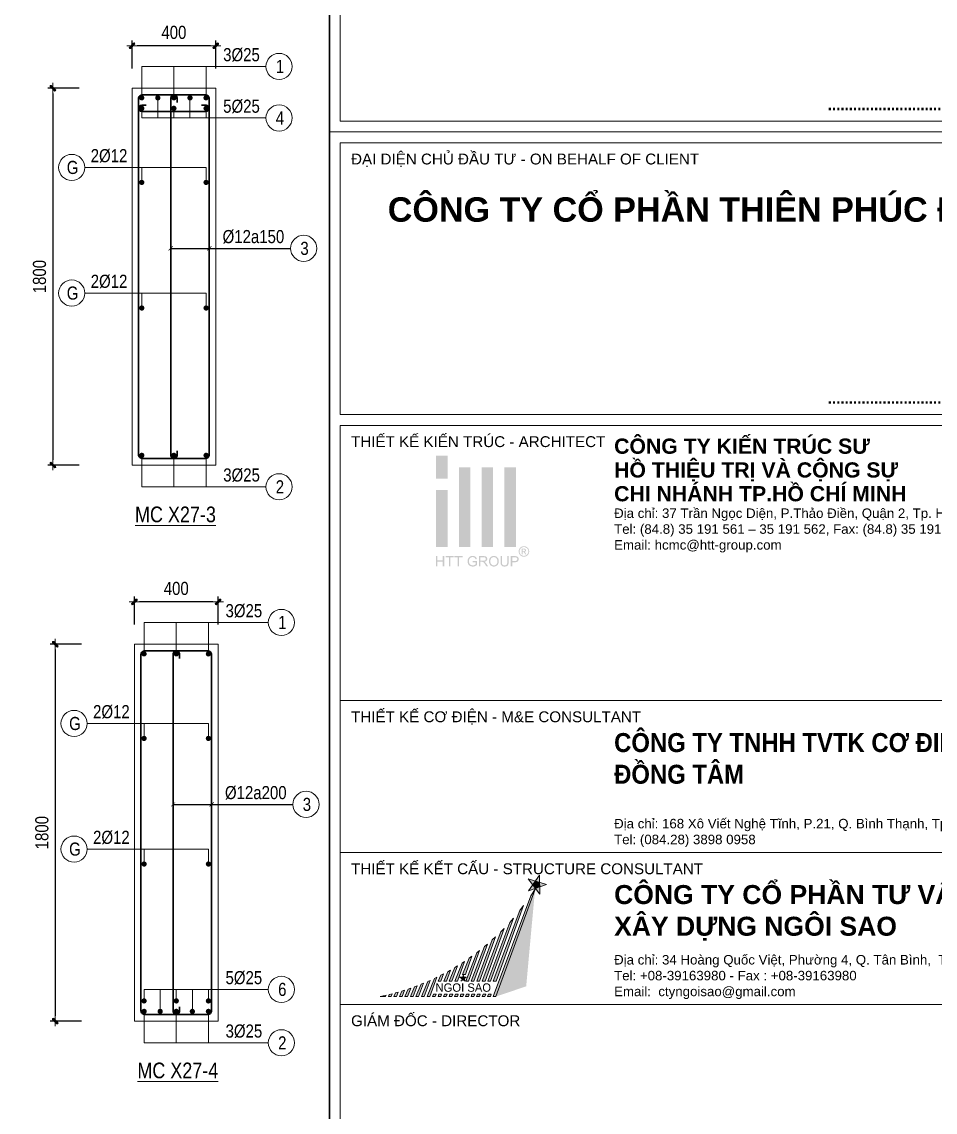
# Model space of a CAD drawing. Header units: millimetres. Extents: x 397144 to 8960116, y 345581 to 674207.
# Drawn here: x 5013599 to 5017964, y 654778 to 659986 of the extents above; entities that cross this region are included whole.
import ezdxf
from ezdxf.enums import TextEntityAlignment as Align

# ---------------------------------------------------------------- set-up
doc = ezdxf.new("R2010")
doc.units = ezdxf.units.MM
doc.header["$PDSIZE"] = -10
doc.layers.get('0').update_dxf_attribs({"linetype": 'CONTINUOUS'})
doc.layers.get('Defpoints').update_dxf_attribs({"color": 12, "linetype": 'CONTINUOUS'})
for name, color, linetype, lineweight in [('CDAI', 8, 'CONTINUOUS', 30), ('CHG_XX_Khung ten$0$A1 BORDER$0$DGIONG', 4, 'CONTINUOUS', 13), ('CHG_XX_Khung ten$0$A1 BORDER$0$STICK', 1, 'CONTINUOUS', 9), ('CTHEP', 2, 'CONTINUOUS', 50), ('DBAO', 3, 'CONTINUOUS', 20), ('DGIONG', 4, 'CONTINUOUS', 13), ('KTH', 150, 'CONTINUOUS', 5), ('STICK', 1, 'CONTINUOUS', 9), ('TEXT', 7, 'CONTINUOUS', 15)]:
    doc.layers.add(name, color=color, linetype=linetype, lineweight=lineweight)
doc.styles.add('CHG_XX_Khung ten$0$A1 BORDER$0$ARIAL', font='arial.ttf')
doc.styles.add('CHG_XX_Khung ten$0$A1 BORDER$0$Arial - Bold', font='arialbd.ttf', dxfattribs={"height": 2.5})
doc.styles.add('CHG_XX_Khung ten$0$A1 BORDER$0$Star-AvoBold', font='VAVOB_0.TTF')
doc.styles.add('CHG_XX_Khung ten$0$A1 BORDER$0$Title Block DD$0$ARIAL', font='arial.ttf')
doc.styles.add('CHG_XX_Khung ten$0$A1 BORDER$0$Title Block DD$0$Arial - Bold', font='arialbd.ttf', dxfattribs={"height": 2.5})
doc.styles.add('CHG_XX_Khung ten$0$title block pccc$0$ARIAL', font='arial.ttf')
doc.styles.add('Star-HelCon', font='VHELVCN_0.TTF')
doc.styles.add('TTP-HelCon', font='VHELVCN_0.TTF')
doc.styles.add('VNI-HELVE-CONDENSE', font='VHELVCN_0.TTF')
doc.dimstyles.new('kc-25', dxfattribs={"dimtxt": 62.5, "dimasz": 20, "dimexe": 20, "dimexo": 50, "dimgap": 25, "dimtad": 3, "dimdec": 0, "dimzin": 0, "dimdsep": 46, "dimtxsty": 'VNI-HELVE-CONDENSE', "dimblk": 'DIM', "dimcen": 2.5, "dimclrd": 256, "dimclre": 154, "dimclrt": 7, "dimaunit": 1, "dimadec": 0, "dimazin": 0, "dimtfac": 1, "dimtdec": 0, "dimtix": 1, "dimtmove": 0, "dimatfit": 3, "dimldrblk": 'DOT', "dimfxl": 1, "dimtolj": 1, "dimtzin": 0, "dimarcsym": 0})
doc.dimstyles.new('TTP-25', dxfattribs={"dimscale": 25, "dimtxt": 2.5, "dimasz": 1, "dimexe": 1, "dimexo": 1, "dimgap": 0.09, "dimtad": 0, "dimdec": 4, "dimrnd": 5, "dimzin": 9, "dimdsep": 46, "dimtxsty": 'TTP-HelCon', "dimblk": 'Stick1', "dimcen": 0.09, "dimdle": 1.5, "dimclrd": 256, "dimclre": 256, "dimclrt": 7, "dimadec": 0, "dimazin": 0, "dimtfac": 1, "dimtdec": 4, "dimtmove": 0, "dimatfit": 3, "dimldrblk": '_ArchTick1', "dimfxl": 1, "dimtvp": 1, "dimtolj": 1, "dimtzin": 0, "dimarcsym": 0})

# ---------------------------------------------------------------- blocks, each defined once
blk = doc.blocks.new('CHG_XX_Khung ten$0$A1 BORDER$0$HTT-Logo')
at = {"true_color": 0x134fb3}
h = blk.add_hatch(color=154, dxfattribs=at)
h.paths.add_polyline_path([(3, 29.1), (0, 29.1), (0, 23.1), (3, 23.1)])
h.paths.add_polyline_path([(3, 20.1), (0, 20.1), (0, 5.1), (3, 5.1)])
h.paths.add_polyline_path([(9, 26.1), (6, 26.1), (6, 5.1), (9, 5.1)])
h.paths.add_polyline_path([(15, 26.1), (12, 26.1), (12, 5.1), (15, 5.1)])
h.paths.add_polyline_path([(21, 26.1), (18, 26.1), (18, 5.1), (21, 5.1)])
h.paths.add_polyline_path([(2.12, 2.7), (1.76, 2.7), (1.76, 1.59), (0.36, 1.59), (0.36, 2.7), (0, 2.7), (0, 0), (0.36, 0), (0.36, 1.27), (1.76, 1.27), (1.76, 0), (2.12, 0)])
h.paths.add_polyline_path([(4.65, 2.7), (2.51, 2.7), (2.51, 2.38), (3.4, 2.38), (3.4, 0), (3.76, 0), (3.76, 2.38), (4.65, 2.38)])
h.paths.add_polyline_path([(6.95, 2.7), (4.81, 2.7), (4.81, 2.38), (5.7, 2.38), (5.7, 0), (6.06, 0), (6.06, 2.38), (6.95, 2.38)])
h.paths.add_polyline_path([(8.64, 1.36), (8.64, 1.41), (8.66, 1.58), (8.69, 1.75), (8.75, 1.9), (8.81, 2.03), (8.92, 2.17), (9.05, 2.28), (9.2, 2.37), (9.29, 2.39), (9.45, 2.43), (9.65, 2.44), (9.84, 2.42), (10, 2.37), (10.14, 2.29), (10.26, 2.18), (10.34, 2.03), (10.41, 1.86), (10.73, 1.95), (10.68, 2.11), (10.61, 2.26), (10.53, 2.39), (10.45, 2.47), (10.31, 2.57), (10.16, 2.65), (10.13, 2.66), (9.97, 2.71), (9.8, 2.74), (9.63, 2.75), (9.55, 2.74), (9.38, 2.73), (9.21, 2.7), (9.06, 2.65), (8.91, 2.58), (8.88, 2.56), (8.75, 2.47), (8.63, 2.36), (8.53, 2.23), (8.44, 2.07), (8.41, 1.99), (8.35, 1.84), (8.31, 1.68), (8.28, 1.51), (8.27, 1.34), (8.28, 1.26), (8.29, 1.09), (8.32, 0.92), (8.38, 0.77), (8.44, 0.62), (8.46, 0.58), (8.55, 0.44), (8.66, 0.32), (8.79, 0.21), (8.93, 0.12), (9, 0.09), (9.15, 0.03), (9.31, -0.01), (9.48, -0.04), (9.65, -0.05), (9.73, -0.04), (9.9, -0.03), (10.07, 0.01), (10.23, 0.06), (10.34, 0.11), (10.48, 0.18), (10.63, 0.27), (10.77, 0.38), (10.77, 1.38), (9.63, 1.38), (9.63, 1.06), (10.42, 1.06), (10.42, 0.56), (10.39, 0.53), (10.26, 0.45), (10.09, 0.37), (9.96, 0.32), (9.8, 0.29), (9.63, 0.28), (9.62, 0.28), (9.45, 0.29), (9.28, 0.33), (9.12, 0.4), (8.97, 0.49), (8.86, 0.61), (8.77, 0.75), (8.73, 0.85), (8.68, 1), (8.65, 1.17)])
h.paths.add_polyline_path([(13.16, 1.39), (13.28, 1.48), (13.3, 1.51), (13.39, 1.64), (13.44, 1.79), (13.46, 1.96), (13.46, 2.06), (13.42, 2.22), (13.35, 2.37), (13.31, 2.43), (13.19, 2.55), (13.05, 2.63), (13.01, 2.64), (12.87, 2.67), (12.7, 2.69), (12.5, 2.7), (11.3, 2.7), (11.3, 0), (11.66, 0), (11.66, 1.2), (12.07, 1.2), (12.11, 1.2), (12.28, 1.19), (12.44, 1.11), (12.49, 1.07), (12.62, 0.93), (12.67, 0.86), (12.77, 0.73), (12.88, 0.56), (13.23, 0), (13.68, 0), (13.21, 0.73), (13.13, 0.85), (13.03, 0.98), (12.92, 1.09), (12.86, 1.14), (12.7, 1.23), (12.86, 1.26), (13.03, 1.31)])
h.paths.add_polyline_path([(11.66, 1.51), (11.66, 2.4), (12.51, 2.4), (12.67, 2.39), (12.83, 2.35), (12.97, 2.27), (13.06, 2.13), (13.09, 1.96), (13.08, 1.87), (13.02, 1.72), (12.96, 1.64), (12.8, 1.55), (12.62, 1.52), (12.43, 1.51)], flags=16)
h.paths.add_polyline_path([(16.49, 1.43), (16.48, 1.6), (16.44, 1.77), (16.4, 1.92), (16.34, 2.07), (16.33, 2.09), (16.24, 2.23), (16.14, 2.36), (16.02, 2.47), (15.88, 2.57), (15.85, 2.59), (15.7, 2.66), (15.54, 2.71), (15.38, 2.74), (15.2, 2.75), (15.15, 2.75), (14.98, 2.73), (14.82, 2.7), (14.66, 2.64), (14.52, 2.57), (14.39, 2.48), (14.27, 2.37), (14.18, 2.26), (14.1, 2.14), (14.03, 2), (13.98, 1.84), (13.94, 1.68), (13.92, 1.5), (13.91, 1.31), (13.91, 1.29), (13.92, 1.12), (13.95, 0.96), (14, 0.8), (14.07, 0.64), (14.07, 0.62), (14.16, 0.48), (14.26, 0.35), (14.38, 0.23), (14.52, 0.14), (14.56, 0.12), (14.71, 0.04), (14.86, -0.01), (15.03, -0.04), (15.2, -0.05), (15.21, -0.05), (15.38, -0.03), (15.55, 0), (15.7, 0.05), (15.86, 0.12), (15.87, 0.13), (16.01, 0.22), (16.13, 0.33), (16.24, 0.46), (16.33, 0.61), (16.36, 0.69), (16.42, 0.84), (16.46, 1), (16.48, 1.17), (16.49, 1.35)])
h.paths.add_polyline_path([(14.28, 1.45), (14.3, 1.64), (14.34, 1.81), (14.4, 1.95), (14.47, 2.08), (14.57, 2.2), (14.73, 2.32), (14.88, 2.38), (15.04, 2.43), (15.21, 2.44), (15.38, 2.42), (15.54, 2.38), (15.69, 2.31), (15.82, 2.2), (15.93, 2.07), (16.01, 1.93), (16.04, 1.85), (16.09, 1.7), (16.12, 1.53), (16.12, 1.32), (16.11, 1.12), (16.08, 0.95), (16.03, 0.79), (15.96, 0.66), (15.86, 0.54), (15.8, 0.48), (15.67, 0.38), (15.53, 0.32), (15.37, 0.27), (15.2, 0.26), (15.12, 0.26), (14.95, 0.29), (14.8, 0.35), (14.67, 0.43), (14.54, 0.54), (14.45, 0.66), (14.37, 0.8), (14.32, 0.95), (14.29, 1.12), (14.28, 1.31)], flags=16)
h.paths.add_polyline_path([(17.31, 2.7), (16.96, 2.7), (16.96, 1.12), (16.96, 0.93), (16.98, 0.75), (17.02, 0.6), (17.06, 0.46), (17.07, 0.44), (17.15, 0.3), (17.27, 0.18), (17.4, 0.08), (17.51, 0.03), (17.67, -0.01), (17.84, -0.04), (18.02, -0.05), (18.2, -0.04), (18.37, -0.01), (18.52, 0.04), (18.66, 0.1), (18.68, 0.12), (18.81, 0.22), (18.91, 0.35), (18.99, 0.49), (19.02, 0.61), (19.06, 0.76), (19.07, 0.94), (19.08, 1.14), (19.08, 2.7), (18.72, 2.7), (18.72, 1.14), (18.72, 1.06), (18.71, 0.86), (18.68, 0.69), (18.62, 0.55), (18.55, 0.45), (18.49, 0.4), (18.36, 0.33), (18.19, 0.29), (17.99, 0.28), (17.92, 0.28), (17.75, 0.31), (17.6, 0.37), (17.46, 0.48), (17.38, 0.63), (17.34, 0.77), (17.32, 0.94), (17.31, 1.14)])
h.paths.add_polyline_path([(21.42, 1.25), (21.52, 1.34), (21.6, 1.45), (21.67, 1.59), (21.72, 1.75), (21.73, 1.92), (21.73, 1.97), (21.71, 2.13), (21.65, 2.29), (21.56, 2.44), (21.44, 2.55), (21.42, 2.56), (21.27, 2.63), (21.1, 2.67), (21.05, 2.68), (20.89, 2.7), (20.69, 2.7), (19.67, 2.7), (19.67, 0), (20.03, 0), (20.03, 1.1), (20.72, 1.1), (20.76, 1.1), (20.96, 1.11), (21.14, 1.14), (21.29, 1.19)])
h.paths.add_polyline_path([(20.03, 1.42), (20.03, 2.38), (20.72, 2.38), (20.93, 2.37), (21.06, 2.36), (21.16, 2.31), (21.28, 2.2), (21.34, 2.08), (21.37, 1.91), (21.36, 1.82), (21.31, 1.67), (21.22, 1.54), (21.09, 1.47), (20.93, 1.43), (20.73, 1.42)], flags=16)
h.paths.add_polyline_path([(23.87, 2.76), (24.01, 2.85), (24.13, 2.96), (24.24, 3.09), (24.33, 3.24), (24.35, 3.28), (24.42, 3.44), (24.47, 3.6), (24.5, 3.76), (24.51, 3.93), (24.51, 3.98), (24.49, 4.15), (24.46, 4.31), (24.4, 4.47), (24.33, 4.62), (24.29, 4.69), (24.19, 4.82), (24.08, 4.94), (23.95, 5.05), (23.81, 5.14), (23.77, 5.16), (23.61, 5.23), (23.45, 5.28), (23.29, 5.31), (23.12, 5.32), (23.08, 5.31), (22.92, 5.3), (22.76, 5.27), (22.6, 5.21), (22.44, 5.14), (22.38, 5.1), (22.24, 5.01), (22.12, 4.89), (22.01, 4.77), (21.92, 4.62), (21.89, 4.57), (21.82, 4.41), (21.77, 4.25), (21.74, 4.09), (21.73, 3.93), (21.73, 3.87), (21.75, 3.71), (21.79, 3.55), (21.84, 3.39), (21.92, 3.24), (21.95, 3.18), (22.05, 3.04), (22.16, 2.92), (22.29, 2.81), (22.43, 2.72), (22.48, 2.7), (22.64, 2.63), (22.79, 2.58), (22.96, 2.55), (23.12, 2.54), (23.18, 2.54), (23.34, 2.55), (23.5, 2.59), (23.66, 2.65), (23.82, 2.72)])
h.paths.add_polyline_path([(22.55, 2.92), (22.45, 2.98), (22.32, 3.09), (22.21, 3.21), (22.12, 3.35), (22.07, 3.44), (22.01, 3.6), (21.98, 3.76), (21.96, 3.93), (21.97, 4.03), (22, 4.19), (22.05, 4.35), (22.12, 4.51), (22.18, 4.61), (22.29, 4.73), (22.41, 4.85), (22.56, 4.94), (22.64, 4.98), (22.8, 5.04), (22.96, 5.07), (23.12, 5.09), (23.21, 5.08), (23.37, 5.06), (23.53, 5.01), (23.69, 4.94), (23.79, 4.88), (23.92, 4.77), (24.03, 4.65), (24.13, 4.51), (24.17, 4.41), (24.23, 4.25), (24.27, 4.09), (24.28, 3.93), (24.28, 3.83), (24.25, 3.67), (24.2, 3.51), (24.13, 3.35), (24.07, 3.25), (23.96, 3.13), (23.84, 3.01), (23.7, 2.92), (23.61, 2.87), (23.45, 2.81), (23.29, 2.78), (23.12, 2.77), (23.02, 2.77), (22.86, 2.8), (22.7, 2.85)], flags=16)
h.paths.add_polyline_path([(22.51, 3.16), (22.51, 4.65), (23.03, 4.65), (23.23, 4.64), (23.4, 4.62), (23.55, 4.52), (23.6, 4.47), (23.66, 4.31), (23.67, 4.25), (23.64, 4.09), (23.55, 3.96), (23.42, 3.87), (23.24, 3.82), (23.37, 3.75), (23.46, 3.64), (23.57, 3.47), (23.77, 3.16), (23.47, 3.16), (23.34, 3.39), (23.23, 3.58), (23.14, 3.7), (23.09, 3.74), (22.94, 3.79), (22.9, 3.79), (22.76, 3.79), (22.76, 3.16)], flags=0)
h.paths.add_polyline_path([(22.76, 4), (22.76, 4.45), (23.03, 4.45), (23.13, 4.45), (23.27, 4.42), (23.37, 4.35), (23.41, 4.21), (23.33, 4.06), (23.24, 4.02), (23.05, 4)], flags=0)
blk = doc.blocks.new('CHG_XX_Khung ten')
at = {"layer": 'CHG_XX_Khung ten$0$A1 BORDER$0$DGIONG'}
h = blk.add_hatch(color=256, dxfattribs=at)
h.paths.add_polyline_path([(724.94, 283.19), (724.15, 281.97), (717.19, 263.38), (717.7, 263.38)])
h.paths.add_polyline_path([(722.81, 280.17), (722.1, 279.22), (717.21, 266.21), (717.72, 266.21)], flags=17)
h.paths.add_polyline_path([(720.93, 277.8), (720.27, 277.04), (716.19, 266.22), (716.7, 266.22)])
h.paths.add_polyline_path([(719.23, 275.93), (718.6, 275.29), (715.18, 266.22), (715.69, 266.22)])
h.paths.add_polyline_path([(717.65, 274.38), (717.03, 273.81), (714.16, 266.22), (714.67, 266.22)])
h.paths.add_polyline_path([(716.14, 273.03), (715.61, 272.59), (713.15, 266.22), (713.66, 266.22)])
h.paths.add_polyline_path([(714.69, 271.86), (714.17, 271.45), (712.13, 266.23), (712.64, 266.23)])
h.paths.add_polyline_path([(713.29, 270.81), (712.76, 270.43), (711.57, 267.46), (712.07, 267.47)])
h.paths.add_polyline_path([(710.1, 266.23), (710.61, 266.24), (711.93, 269.87), (711.48, 269.56)])
h.paths.add_polyline_path([(710.61, 269.02), (710.13, 268.73), (709.08, 266.24), (709.59, 266.24)])
h.paths.add_polyline_path([(709.31, 268.26), (708.82, 267.97), (708.07, 266.24), (708.58, 266.24)])
h.paths.add_polyline_path([(708.04, 267.56), (707.54, 267.3), (707.05, 266.25), (707.56, 266.25)])
h.paths.add_polyline_path([(716.84, 263.8), (716.33, 263.8), (716.18, 263.38), (716.69, 263.38)])
h.paths.add_polyline_path([(715.67, 263.39), (715.82, 263.8), (715.32, 263.8), (715.16, 263.39)])
h.paths.add_polyline_path([(714.15, 263.39), (714.65, 263.39), (714.8, 263.8), (714.3, 263.8)])
h.paths.add_polyline_path([(713.13, 263.39), (713.64, 263.4), (713.79, 263.81), (713.28, 263.81)])
h.paths.add_polyline_path([(712.77, 263.81), (712.27, 263.81), (712.11, 263.39), (712.62, 263.4)])
h.paths.add_polyline_path([(711.25, 263.81), (711.1, 263.4), (711.61, 263.4), (711.76, 263.81)])
h.paths.add_polyline_path([(710.59, 263.4), (710.74, 263.82), (710.24, 263.82), (710.08, 263.4)])
h.paths.add_polyline_path([(709.73, 263.82), (709.22, 263.82), (709.07, 263.41), (709.57, 263.41)])
h.paths.add_polyline_path([(708.71, 263.82), (708.21, 263.82), (708.05, 263.41), (708.56, 263.41)])
h.paths.add_polyline_path([(707.54, 263.41), (707.69, 263.83), (707.19, 263.83), (707.03, 263.41)])
h.paths.add_polyline_path([(706.68, 263.83), (706.17, 263.83), (706.02, 263.42), (706.53, 263.42)])
h.paths.add_polyline_path([(705, 263.42), (705.51, 263.42), (706.79, 266.93), (706.4, 266.74)])
h.paths.add_polyline_path([(703.97, 263.37), (704.48, 263.37), (705.57, 266.36), (705.14, 266.17)])
h.paths.add_polyline_path([(704.36, 265.84), (703.91, 265.65), (702.96, 263.38), (703.46, 263.38)])
h.paths.add_polyline_path([(703.17, 265.37), (702.69, 265.19), (701.94, 263.38), (702.45, 263.38)])
h.paths.add_polyline_path([(702, 264.94), (701.5, 264.77), (700.92, 263.38), (701.43, 263.38)])
h.paths.add_polyline_path([(700.84, 264.56), (700.33, 264.4), (699.91, 263.39), (700.42, 263.39)])
h.paths.add_polyline_path([(699.7, 264.21), (699.18, 264.06), (698.89, 263.39), (699.4, 263.39)])
h.paths.add_polyline_path([(698.57, 263.9), (698.04, 263.77), (697.87, 263.38), (698.38, 263.39)])
h.paths.add_polyline_path([(697.37, 263.39), (697.45, 263.63), (696.91, 263.51), (696.35, 263.38)])
blk.add_hatch(color=256, dxfattribs=at).paths.add_polyline_path([(724.92, 283.21), (717.68, 263.38), (723.28, 265.27)])
at = {"layer": 'CHG_XX_Khung ten$0$A1 BORDER$0$STICK'}
for points in [[(723.71, 282.88), (725.74, 285.75), (725.8, 282.26), (723.67, 285.06), (727.02, 284.03)], [(725.76, 284.41), (724.96, 284.66), (724.49, 283.98), (724.99, 283.32), (725.77, 283.6)], [(711.25, 266.22), (711.64, 267.39), (712.01, 266.22), (711.02, 266.95), (712.24, 266.93)], [(711.87, 266.67), (711.78, 266.94), (711.49, 266.94), (711.4, 266.67), (711.63, 266.5)]]:
    blk.add_hatch(color=256, dxfattribs=at).paths.add_polyline_path(points)
for p, q in [((687, 577), (687, 17)), ((687, 422.69), (824, 422.69))]:
    blk.add_line(p, q)
at = {"linetype": 'Continuous'}
for points in [[(689, 471), (822, 471), (822, 424.69), (689, 424.69)], [(689, 368.62), (822, 368.62), (822, 317.93), (689, 317.93)], [(689, 317.93), (822, 317.93), (822, 289.93), (689, 289.93)], [(689, 289.93), (822, 289.93), (822, 261.93), (689, 261.93)]]:
    blk.add_lwpolyline(points, close=True, dxfattribs=at)
at = {"color": 9, "linetype": 'Continuous'}
blk.add_lwpolyline([(689, 261.93), (822, 261.93), (822, 231.73), (689, 231.73)], close=True, dxfattribs=at)
at = {"layer": 'CHG_XX_Khung ten$0$A1 BORDER$0$DGIONG'}
for points in [[(724.94, 283.19), (717.7, 263.38), (717.19, 263.38), (724.15, 281.97), (724.94, 283.19)], [(722.81, 280.17), (717.72, 266.21), (717.21, 266.21), (722.1, 279.22), (722.81, 280.17)], [(720.93, 277.8), (716.7, 266.22), (716.19, 266.22), (720.27, 277.04), (720.93, 277.8)], [(719.23, 275.93), (715.69, 266.22), (715.18, 266.22), (718.6, 275.29), (719.23, 275.93)], [(717.65, 274.38), (714.67, 266.22), (714.16, 266.22), (717.03, 273.81), (717.65, 274.38)], [(714.69, 271.86), (712.64, 266.23), (712.13, 266.23), (714.17, 271.45), (714.69, 271.86)], [(716.14, 273.03), (713.66, 266.22), (713.15, 266.22), (715.61, 272.59), (716.14, 273.03)], [(711.93, 269.87), (710.61, 266.24), (710.1, 266.23), (711.48, 269.56), (711.93, 269.87)], [(713.29, 270.81), (712.07, 267.47), (711.57, 267.46), (712.76, 270.43), (713.29, 270.81)], [(708.04, 267.56), (707.56, 266.25), (707.05, 266.25), (707.54, 267.3), (708.04, 267.56)], [(709.31, 268.26), (708.58, 266.24), (708.07, 266.24), (708.82, 267.97), (709.31, 268.26)], [(710.61, 269.02), (709.59, 266.24), (709.08, 266.24), (710.13, 268.73), (710.61, 269.02)], [(703.17, 265.37), (702.45, 263.38), (701.94, 263.38), (702.69, 265.19), (703.17, 265.37)], [(704.36, 265.84), (703.46, 263.38), (702.96, 263.38), (703.91, 265.65), (704.36, 265.84)], [(705.57, 266.36), (704.48, 263.37), (703.97, 263.37), (705.14, 266.17), (705.57, 266.36)], [(706.79, 266.93), (705.51, 263.42), (705, 263.42), (706.4, 266.74), (706.79, 266.93)], [(697.45, 263.63), (697.37, 263.39), (696.35, 263.38), (696.91, 263.51), (697.45, 263.63)], [(698.57, 263.9), (698.38, 263.39), (697.87, 263.38), (698.04, 263.77), (698.57, 263.9)], [(699.7, 264.21), (699.4, 263.39), (698.89, 263.39), (699.18, 264.06), (699.7, 264.21)], [(700.84, 264.56), (700.42, 263.39), (699.91, 263.39), (700.33, 264.4), (700.84, 264.56)], [(702, 264.94), (701.43, 263.38), (700.92, 263.38), (701.5, 264.77), (702, 264.94)]]:
    blk.add_lwpolyline(points, dxfattribs=at)
for points in [[(706.53, 263.42), (706.68, 263.83), (706.17, 263.83), (706.02, 263.42)], [(707.54, 263.41), (707.69, 263.83), (707.19, 263.83), (707.03, 263.41)], [(708.56, 263.41), (708.71, 263.82), (708.21, 263.82), (708.05, 263.41)], [(709.57, 263.41), (709.73, 263.82), (709.22, 263.82), (709.07, 263.41)], [(710.59, 263.4), (710.74, 263.82), (710.24, 263.82), (710.08, 263.4)], [(711.61, 263.4), (711.76, 263.81), (711.25, 263.81), (711.1, 263.4)], [(712.62, 263.4), (712.77, 263.81), (712.27, 263.81), (712.11, 263.39)], [(713.64, 263.4), (713.79, 263.81), (713.28, 263.81), (713.13, 263.39)], [(714.65, 263.39), (714.8, 263.8), (714.3, 263.8), (714.15, 263.39)], [(715.67, 263.39), (715.82, 263.8), (715.32, 263.8), (715.16, 263.39)], [(716.69, 263.38), (716.84, 263.8), (716.33, 263.8), (716.18, 263.38)]]:
    blk.add_lwpolyline(points, close=True, dxfattribs=at)
at = {"layer": 'CHG_XX_Khung ten$0$A1 BORDER$0$STICK'}
for p, q in [((723.71, 282.88), (725.74, 285.75)), ((725.74, 285.75), (725.8, 282.26)), ((723.67, 285.06), (727.02, 284.03)), ((725.8, 282.26), (723.67, 285.06)), ((727.02, 284.03), (723.71, 282.88)), ((711.64, 267.39), (712.01, 266.22)), ((711.02, 266.95), (712.24, 266.93)), ((712.01, 266.22), (711.02, 266.95)), ((712.24, 266.93), (711.25, 266.22))]:
    blk.add_line(p, q, dxfattribs=at)
at = {"xscale": 0.7, "yscale": 0.7, "zscale": 0.7}
blk.add_blockref('CHG_XX_Khung ten$0$A1 BORDER$0$HTT-Logo', (706.68, 342.64), dxfattribs=at)
at = {"style": 'CHG_XX_Khung ten$0$A1 BORDER$0$Title Block DD$0$Arial - Bold'}
for p in [(820, 427.69), (820, 373.62)]:
    blk.add_text('.....................................................', height=2, dxfattribs=at).set_placement(p, align=Align.MIDDLE_RIGHT)
for s, style, p in [('ĐẠI DIỆN CHỦ ĐẦU TƯ - ON BEHALF OF CLIENT ', 'CHG_XX_Khung ten$0$A1 BORDER$0$Title Block DD$0$ARIAL', (691, 417.69)), ('THIẾT KẾ KIẾN TRÚC - ARCHITECT', 'CHG_XX_Khung ten$0$A1 BORDER$0$ARIAL', (691, 365.62)), ('THIẾT KẾ CƠ ĐIỆN - M&E CONSULTANT', 'CHG_XX_Khung ten$0$A1 BORDER$0$ARIAL', (691, 314.93)), ('THIẾT KẾ KẾT CẤU - STRUCTURE CONSULTANT', 'CHG_XX_Khung ten$0$A1 BORDER$0$ARIAL', (691, 286.93)), ('GIÁM ĐỐC - DIRECTOR', 'CHG_XX_Khung ten$0$title block pccc$0$ARIAL', (691, 258.93))]:
    blk.add_text(s, height=2, dxfattribs=dict(style=style)).set_placement(p, align=Align.MIDDLE_LEFT)
at = {"ltscale": 10, "insert": (755.91, 410.64), "char_height": 4.5, "width": 121.2929, "attachment_point": 2, "style": 'CHG_XX_Khung ten$0$A1 BORDER$0$Title Block DD$0$Arial - Bold', "bg_fill": 2}
blk.add_mtext('CÔNG TY CỔ PHẦN THIÊN PHÚC ĐIỀN', dxfattribs=at)
at = {"ltscale": 10, "insert": (739.49, 366.19), "char_height": 2.8, "width": 76.248, "attachment_point": 1, "line_spacing_factor": 0.938532, "style": 'CHG_XX_Khung ten$0$A1 BORDER$0$Arial - Bold'}
blk.add_mtext('CÔNG TY KIẾN TRÚC SƯ\\PHỒ THIỆU TRỊ VÀ CỘNG SỰ\\PCHI NHÁNH TP.HỒ CHÍ MINH', dxfattribs=at)
at = {"ltscale": 10}
for s, insert, char_height, width, attachment_point, style in [('Địa chỉ: 37 Trần Ngọc Diện, P.Thảo Điền, Quận 2, Tp. HCM\\PTel: (84.8) 35 191 561 – 35 191 562, Fax: (84.8) 35 191 563\\PEmail: hcmc@htt-group.com', (739.49, 345.2), 1.75, 83.001, 7, 'CHG_XX_Khung ten$0$A1 BORDER$0$ARIAL'), ('{\\W0.9;CÔNG TY TNHH TVTK CƠ ĐIỆN \\PĐỒNG TÂM}', (739.49, 311.93), 3.5, 76.248, 1, 'CHG_XX_Khung ten$0$A1 BORDER$0$Arial - Bold'), ('\\pt8.75;Địa chỉ: 168 Xô Viết Nghệ Tĩnh, P.21, Q. Bình Thạnh, Tp. HCM \\P\\ptz;Tel: (084.28) 3898 0958', (739.49, 290.93), 1.75, 83.001, 7, 'CHG_XX_Khung ten$0$A1 BORDER$0$ARIAL'), ('CÔNG TY CỔ PHẦN TƯ VẤN \\PXÂY DỰNG NGÔI SAO', (739.49, 283.93), 3.5, 76.248, 1, 'CHG_XX_Khung ten$0$A1 BORDER$0$Arial - Bold'), ('Địa chỉ: 34 Hoàng Quốc Việt, Phường 4, Q. Tân Bình,  Tp. HCM\\PTel: +08-39163980 - Fax : +08-39163980 \\PEmail:  ctyngoisao@gmail.com', (739.49, 262.93), 1.75, 83.001, 7, 'CHG_XX_Khung ten$0$A1 BORDER$0$ARIAL')]:
    blk.add_mtext(s, dxfattribs=dict(at, insert=insert, char_height=char_height, width=width, attachment_point=attachment_point, style=style))
at = {"layer": 'CHG_XX_Khung ten$0$A1 BORDER$0$STICK', "style": 'CHG_XX_Khung ten$0$A1 BORDER$0$Star-AvoBold', "width": 1}
blk.add_text('NGOI SAO', height=1.547, dxfattribs=at).set_placement((706.57, 264.27))
at = {"linetype": 'Continuous'}
blk.add_lwpolyline([(689, 420.69), (822, 420.69), (822, 370.62), (689, 370.62)], close=True, dxfattribs=at)
blk = doc.blocks.new('Stick1')
at = {"layer": 'STICK'}
h = blk.add_hatch(color=256, dxfattribs=at)
edge = h.paths.add_edge_path()
edge.add_line((0.3, 0.5), (-0.5, -0.3))
edge.add_arc((-0.4, -0.4), 0.141, 135, 315)
edge.add_line((-0.3, -0.5), (0.5, 0.3))
edge.add_arc((0.4, 0.4), 0.141, 315, 495)
blk.add_line((1, 0), (-1, 0), dxfattribs=at)
blk.add_lwpolyline([(0.3, 0.5), (-0.5, -0.3, 1), (-0.3, -0.5), (0.5, 0.3, 1), (0.3, 0.5, 1)], format="xyb", dxfattribs=at)
blk = doc.blocks.new('*D852')
at = {"layer": 'Defpoints', "color": 0, "ltscale": 500, "transparency": 16777216}
for p in [(5014126.2, 659871.1), (5014126.2, 659737.8), (5014526.2, 659737.8)]:
    blk.add_point(p, dxfattribs=at)
at = {"layer": 'KTH', "lineweight": -2, "ltscale": 500, "transparency": 16777216}
for p, q in [((5014126.2, 659762.8), (5014126.2, 659896.1)), ((5014501.2, 659871.1), (5014151.2, 659871.1)), ((5014526.2, 659762.8), (5014526.2, 659896.1))]:
    blk.add_line(p, q, dxfattribs=at)
at = {"layer": 'KTH', "lineweight": -2, "ltscale": 500, "transparency": 16777216, "xscale": 25, "yscale": 25, "zscale": 25, "rotation": 180}
blk.add_blockref('Stick1', (5014126.2, 659871.1), dxfattribs=at)
at = {"layer": 'KTH', "lineweight": -2, "ltscale": 500, "transparency": 16777216, "xscale": 25, "yscale": 25, "zscale": 25}
blk.add_blockref('Stick1', (5014526.2, 659871.1), dxfattribs=at)
at = {"layer": 'KTH', "color": 7, "ltscale": 500, "transparency": 16777216, "insert": (5014326.2, 659934.9), "char_height": 62.5, "attachment_point": 5, "style": 'TTP-HelCon'}
blk.add_mtext('\\A1;400', dxfattribs=at)
blk = doc.blocks.new('_ArchTick1')
at = {"color": 0, "const_width": 3.81}
blk.add_lwpolyline([(-12.7, -12.7), (12.7, 12.7)], dxfattribs=at)
blk = doc.blocks.new('*D845')
at = {"layer": 'Defpoints', "color": 0, "ltscale": 500, "transparency": 16777216}
for p in [(5013897.9, 659668.8), (5013748, 657868.8), (5013897.9, 657868.8)]:
    blk.add_point(p, dxfattribs=at)
at = {"layer": 'KTH', "lineweight": -2, "ltscale": 500, "transparency": 16777216}
for p, q in [((5013872.9, 659668.8), (5013723, 659668.8)), ((5013748, 659643.8), (5013748, 657893.8)), ((5013872.9, 657868.8), (5013723, 657868.8))]:
    blk.add_line(p, q, dxfattribs=at)
at = {"layer": 'KTH', "lineweight": -2, "ltscale": 500, "transparency": 16777216, "xscale": 25, "yscale": 25, "zscale": 25}
for p, rotation in [((5013748, 659668.8), 90), ((5013748, 657868.8), 270)]:
    blk.add_blockref('Stick1', p, dxfattribs=dict(at, rotation=rotation))
at = {"layer": 'KTH', "color": 7, "ltscale": 500, "transparency": 16777216, "insert": (5013684.2, 658768.8), "char_height": 62.5, "attachment_point": 5, "rotation": 90, "style": 'TTP-HelCon'}
blk.add_mtext('\\A1;1800', dxfattribs=at)
blk = doc.blocks.new('DIM')
h = blk.add_hatch(color=1)
h.paths.add_polyline_path([(0.49, 0.29, 1), (0.29, 0.49), (-0.19, 0), (0.19, 0)])
h.paths.add_polyline_path([(0.19, 0), (-0.19, 0), (-0.49, -0.29, 1), (-0.29, -0.49)])
at = {"color": 9}
for p, q in [((-0.19, 0), (-1.5, 0)), ((0.19, 0), (1.5, 0))]:
    blk.add_line(p, q, dxfattribs=at)
at = {"color": 1}
for p, q in [((-0.49, -0.29), (0.29, 0.49)), ((-0.29, -0.49), (0.49, 0.29)), ((-0.19, 0), (0.19, 0))]:
    blk.add_line(p, q, dxfattribs=at)
blk.add_arc((-0.39, -0.39), 0.138, 135, 315, dxfattribs=at)
blk = doc.blocks.new('*D846')
at = {"layer": 'Defpoints', "color": 0, "ltscale": 500, "transparency": 16777216}
for p in [(5014137.5, 657215.3), (5014137.5, 657082.1), (5014537.5, 657082.1)]:
    blk.add_point(p, dxfattribs=at)
at = {"layer": 'KTH', "lineweight": -2, "ltscale": 500, "transparency": 16777216}
for p, q in [((5014137.5, 657107.1), (5014137.5, 657240.3)), ((5014512.5, 657215.3), (5014162.5, 657215.3)), ((5014537.5, 657107.1), (5014537.5, 657240.3))]:
    blk.add_line(p, q, dxfattribs=at)
at = {"layer": 'KTH', "lineweight": -2, "ltscale": 500, "transparency": 16777216, "xscale": 25, "yscale": 25, "zscale": 25, "rotation": 180}
blk.add_blockref('Stick1', (5014137.5, 657215.3), dxfattribs=at)
at = {"layer": 'KTH', "lineweight": -2, "ltscale": 500, "transparency": 16777216, "xscale": 25, "yscale": 25, "zscale": 25}
blk.add_blockref('Stick1', (5014537.5, 657215.3), dxfattribs=at)
at = {"layer": 'KTH', "color": 7, "ltscale": 500, "transparency": 16777216, "insert": (5014337.5, 657279.1), "char_height": 62.5, "attachment_point": 5, "style": 'TTP-HelCon'}
blk.add_mtext('\\A1;400', dxfattribs=at)
blk = doc.blocks.new('*D847')
at = {"layer": 'Defpoints', "color": 0, "ltscale": 500, "transparency": 16777216}
for p in [(5013909.1, 657013), (5013759.3, 655213), (5013909.1, 655213)]:
    blk.add_point(p, dxfattribs=at)
at = {"layer": 'KTH', "lineweight": -2, "ltscale": 500, "transparency": 16777216}
for p, q in [((5013884.1, 657013), (5013734.3, 657013)), ((5013759.3, 656988), (5013759.3, 655238)), ((5013884.1, 655213), (5013734.3, 655213))]:
    blk.add_line(p, q, dxfattribs=at)
at = {"layer": 'KTH', "lineweight": -2, "ltscale": 500, "transparency": 16777216, "xscale": 25, "yscale": 25, "zscale": 25}
for p, rotation in [((5013759.3, 657013), 90), ((5013759.3, 655213), 270)]:
    blk.add_blockref('Stick1', p, dxfattribs=dict(at, rotation=rotation))
at = {"layer": 'KTH', "color": 7, "ltscale": 500, "transparency": 16777216, "insert": (5013695.5, 656113), "char_height": 62.5, "attachment_point": 5, "rotation": 90, "style": 'TTP-HelCon'}
blk.add_mtext('\\A1;1800', dxfattribs=at)

msp = doc.modelspace()

# ---------------------------------------------------------------- block references
at = {"layer": 'KTH', "ltscale": 0.8, "xscale": 25.92478421702978, "yscale": 25.92478421702978, "zscale": 25.92478421702978}
msp.add_blockref('CHG_XX_Khung ten', (4997258.83027, 648501.85593), dxfattribs=at)

# ---------------------------------------------------------------- next in the draw order: linework, layer by layer
at = {"layer": 'CDAI', "ltscale": 0.8}
msp.add_lwpolyline([(4997699.5516, 663460.45642), (5015069.15702, 663460.45642), (5015069.15702, 648942.57726), (4997699.5516, 648942.57726)], close=True, dxfattribs=at)
msp.add_lwpolyline([(4997699.5516, 663460.45642), (5015069.15702, 663460.45642), (5015069.15702, 648942.57726), (4997699.5516, 648942.57726)], close=True, dxfattribs=at)
msp.add_lwpolyline([(4997699.5516, 663460.45642), (5015069.15702, 663460.45642), (5015069.15702, 648942.57726), (4997699.5516, 648942.57726)], close=True, dxfattribs=at)
at = {"layer": 'CDAI'}
for points in [[(5014176.2479, 659637.55505), (5014476.2479, 659637.55505, -0.4142135624), (5014494.9979, 659618.80505), (5014494.9979, 657918.80505, -0.4142135624), (5014476.2479, 657900.05505), (5014176.2479, 657900.05505, -0.4142135624), (5014157.4979, 657918.80505), (5014157.4979, 659618.80505, -0.4142135624)], [(5014187.50098, 656981.79715), (5014487.50098, 656981.79715, -0.4142135624), (5014506.25098, 656963.04715), (5014506.25098, 655263.04715, -0.4142135624), (5014487.50098, 655244.29715), (5014187.50098, 655244.29715, -0.4142135624), (5014168.75098, 655263.04715), (5014168.75098, 656963.04715, -0.4142135624)]]:
    msp.add_lwpolyline(points, format="xyb", close=True, dxfattribs=at)
for points in [[(5014341.2479, 659600.63506), (5014341.2479, 659622.55505, 0.4142135624), (5014326.2479, 659637.55505), (5014326.2479, 659637.55505, 0.4142135624), (5014311.2479, 659622.55505), (5014311.2479, 657915.05505, 0.4142135624), (5014326.2479, 657900.05505), (5014326.2479, 657900.05505, 0.4142135624), (5014341.2479, 657915.05505), (5014341.2479, 657936.97504)], [(5014194.41789, 659587.55505), (5014172.4979, 659587.55505, 0.4142135624), (5014157.4979, 659572.55505), (5014157.4979, 659572.55505, 0.4142135624), (5014172.4979, 659557.55505), (5014479.9979, 659557.55505, 0.4142135624), (5014494.9979, 659572.55505), (5014494.9979, 659572.55505, 0.4142135624), (5014479.9979, 659587.55505), (5014458.07791, 659587.55505)], [(5014352.50098, 656944.87716), (5014352.50098, 656966.79715, 0.4142135624), (5014337.50098, 656981.79715), (5014337.50098, 656981.79715, 0.4142135624), (5014322.50098, 656966.79715), (5014322.50098, 655259.29715, 0.4142135624), (5014337.50098, 655244.29715), (5014337.50098, 655244.29715, 0.4142135624), (5014352.50098, 655259.29715), (5014352.50098, 655281.21714)]]:
    msp.add_lwpolyline(points, format="xyb", dxfattribs=at)
at = {"layer": 'CTHEP', "const_width": 12.5}
for points in [[(5014166.2479, 659622.55505, 1), (5014178.7479, 659622.55505, 1)], [(5014243.1229, 659622.55505, 1), (5014255.6229, 659622.55505, 1)], [(5014319.9979, 659622.55505, 1), (5014332.4979, 659622.55505, 1)], [(5014409.3729, 659622.55505, -1), (5014396.8729, 659622.55505, -1)], [(5014473.7479, 659622.55505, 1), (5014486.2479, 659622.55505, 1)], [(5014166.2479, 659572.55505, 1), (5014178.7479, 659572.55505, 1)], [(5014319.9979, 659572.55505, 1), (5014332.4979, 659572.55505, 1)], [(5014473.7479, 659572.55505, 1), (5014486.2479, 659572.55505, 1)], [(5014178.7479, 659218.77887, -1), (5014166.2479, 659218.77887, -1)], [(5014486.2479, 659218.77887, -1), (5014473.7479, 659218.77887, -1)], [(5014178.7479, 658618.77917, -1), (5014166.2479, 658618.77917, -1)], [(5014486.2479, 658618.77917, -1), (5014473.7479, 658618.77917, -1)], [(5014166.2479, 657915.05505, 1), (5014178.7479, 657915.05505, 1)], [(5014319.9979, 657915.05505, 1), (5014332.4979, 657915.05505, 1)], [(5014473.7479, 657915.05505, 1), (5014486.2479, 657915.05505, 1)], [(5014177.50098, 656966.79715, 1), (5014190.00098, 656966.79715, 1)], [(5014331.25098, 656966.79715, 1), (5014343.75098, 656966.79715, 1)], [(5014485.00098, 656966.79715, 1), (5014497.50098, 656966.79715, 1)], [(5014190.00098, 656563.02098, -1), (5014177.50098, 656563.02098, -1)], [(5014497.50098, 656563.02098, -1), (5014485.00098, 656563.02098, -1)], [(5014190.00098, 655963.02127, -1), (5014177.50098, 655963.02127, -1)], [(5014497.50098, 655963.02127, -1), (5014485.00098, 655963.02127, -1)], [(5014177.50098, 655309.29715, 1), (5014190.00098, 655309.29715, 1)], [(5014331.25098, 655309.29715, 1), (5014343.75098, 655309.29715, 1)], [(5014485.00098, 655309.29715, 1), (5014497.50098, 655309.29715, 1)], [(5014177.50098, 655259.29715, 1), (5014190.00098, 655259.29715, 1)], [(5014254.37598, 655259.29715, 1), (5014266.87598, 655259.29715, 1)], [(5014331.25098, 655259.29715, 1), (5014343.75098, 655259.29715, 1)], [(5014408.12598, 655259.29715, 1), (5014420.62598, 655259.29715, 1)], [(5014485.00098, 655259.29715, 1), (5014497.50098, 655259.29715, 1)]]:
    msp.add_lwpolyline(points, format="xyb", close=True, dxfattribs=at)
at = {"layer": 'DBAO', "flags": 128}
for points in [[(5014126.2479, 659668.80505), (5014526.2479, 659668.80505)], [(5014526.2479, 659668.80505), (5014526.2479, 657868.80505), (5014126.2479, 657868.80505), (5014126.2479, 659668.80505)], [(5014137.50098, 657013.04715), (5014537.50098, 657013.04715)], [(5014537.50098, 657013.04715), (5014537.50098, 655213.04715), (5014137.50098, 655213.04715), (5014137.50098, 657013.04715)]]:
    msp.add_lwpolyline(points, dxfattribs=at)
at = {"layer": 'DGIONG'}
for p, q in [((5014172.4979, 659622.55505), (5014172.4979, 659772.55505)), ((5014172.4979, 659772.55505), (5014766.2479, 659772.55505)), ((5014326.2479, 659622.55505), (5014326.2479, 659772.55505)), ((5014479.9979, 659622.55505), (5014479.9979, 659772.55505)), ((5014249.3729, 659622.55505), (5014249.3729, 659526.51055)), ((5014403.1229, 659622.55505), (5014403.1229, 659526.51055)), ((5014172.4979, 659572.55505), (5014172.4979, 659526.51055)), ((5014326.2479, 659572.55505), (5014326.2479, 659526.51055)), ((5014479.9979, 659572.55505), (5014479.9979, 659526.51055)), ((5014172.4979, 659526.51055), (5014766.2479, 659526.51055)), ((5014479.9979, 659290.16066), (5013900.45038, 659290.16066)), ((5014172.4979, 659218.77887), (5014172.4979, 659290.16066)), ((5014479.9979, 659218.77887), (5014479.9979, 659290.16066)), ((5014479.9979, 658690.16096), (5013900.45038, 658690.16096)), ((5014172.4979, 658618.77917), (5014172.4979, 658690.16096)), ((5014479.9979, 658618.77917), (5014479.9979, 658690.16096)), ((5014172.4979, 657765.05505), (5014172.4979, 657915.05505)), ((5014326.2479, 657765.05505), (5014326.2479, 657915.05505)), ((5014479.9979, 657765.05505), (5014479.9979, 657915.05505)), ((5014172.4979, 657765.05505), (5014766.2479, 657765.05505)), ((5014183.75098, 656966.79715), (5014183.75098, 657116.79715)), ((5014183.75098, 657116.79715), (5014777.50098, 657116.79715)), ((5014337.50098, 656966.79715), (5014337.50098, 657116.79715)), ((5014491.25098, 656966.79715), (5014491.25098, 657116.79715)), ((5014491.25098, 656634.40276), (5013911.70347, 656634.40276)), ((5014183.75098, 656563.02098), (5014183.75098, 656634.40276)), ((5014491.25098, 656563.02098), (5014491.25098, 656634.40276)), ((5014491.25098, 656034.40306), (5013911.70347, 656034.40306)), ((5014183.75098, 655963.02127), (5014183.75098, 656034.40306)), ((5014491.25098, 655963.02127), (5014491.25098, 656034.40306)), ((5014183.75098, 655364.21812), (5014777.50098, 655364.21812)), ((5014183.75098, 655309.29715), (5014183.75098, 655364.21812)), ((5014260.62598, 655259.29715), (5014260.62598, 655364.21812)), ((5014337.50098, 655309.29715), (5014337.50098, 655364.21812)), ((5014414.37598, 655259.29715), (5014414.37598, 655364.21812)), ((5014491.25098, 655309.29715), (5014491.25098, 655364.21812)), ((5014183.75098, 655109.29715), (5014183.75098, 655259.29715)), ((5014337.50098, 655109.29715), (5014337.50098, 655259.29715)), ((5014491.25098, 655109.29715), (5014491.25098, 655259.29715)), ((5014183.75098, 655109.29715), (5014777.50098, 655109.29715))]:
    msp.add_line(p, q, dxfattribs=at)
for centre in [(5014828.7479, 659772.55505), (5014828.7479, 659526.51055), (5013837.95038, 659290.16066), (5014946.3358, 658903.7906), (5013837.95038, 658690.16096), (5014828.7479, 657765.05505), (5014840.00098, 657116.79715), (5013849.20347, 656634.40276), (5014957.58889, 656248.03271), (5013849.20347, 656034.40306), (5014840.00098, 655364.21812), (5014840.00098, 655109.29715)]:
    msp.add_circle(centre, 62.5, dxfattribs=at)

# ---------------------------------------------------------------- next in the draw order: texts
at = {"layer": 'TEXT', "style": 'TTP-HelCon'}
for s, p in [('3Þ25', (5014561.70623, 659797.55505)), ('5Þ25', (5014561.70623, 659551.51055)), ('2Þ12', (5013928.74205, 659315.16066)), ('Þ12a150', (5014558.93211, 658928.7906)), ('2Þ12', (5013928.74205, 658715.16096)), ('3Þ25', (5014561.97157, 657790.05505)), ('3Þ25', (5014572.95932, 657141.79715)), ('2Þ12', (5013939.99513, 656659.40276)), ('Þ12a200', (5014570.1852, 656273.03271)), ('2Þ12', (5013939.99513, 656059.40306)), ('5Þ25', (5014572.95932, 655389.21812)), ('3Þ25', (5014573.22466, 655134.29715))]:
    msp.add_text(s, height=62.5, dxfattribs=at).set_placement(p)
at = {"layer": 'TEXT', "style": 'Star-HelCon'}
for s, p in [('1', (5014832.91456, 659772.55505)), ('4', (5014832.91456, 659526.51055)), ('G', (5013842.11705, 659290.16066)), ('3', (5014950.50247, 658903.7906)), ('G', (5013842.11705, 658690.16096)), ('2', (5014832.91456, 657765.05505)), ('1', (5014844.16765, 657116.79715)), ('G', (5013853.37013, 656634.40276)), ('3', (5014961.75556, 656248.03271)), ('G', (5013853.37013, 656034.40306)), ('6', (5014844.16765, 655364.21812)), ('2', (5014844.16765, 655109.29715))]:
    msp.add_text(s, height=62.5, dxfattribs=at).set_placement(p, align=Align.MIDDLE)
at = {"layer": 'TEXT', "style": 'TTP-HelCon'}
for s, p in [('%%UMC X27-3', (5014333.69592, 657595.51151)), ('%%UMC X27-4', (5014344.94901, 654939.75361))]:
    msp.add_text(s, height=75, dxfattribs=at).set_placement(p, align=Align.CENTER)

# ---------------------------------------------------------------- next in the draw order: dimensions: what is measured, and where the dimension line sits
at = {"layer": 'KTH', "ltscale": 500}
for base, p1, p2, picture, middle in [((5014126.2479, 659871.05505), (5014526.2479, 659737.817), (5014126.2479, 659737.817), '*D852', (5014326.2479, 659934.88838)), ((5014137.50098, 657215.29715), (5014537.50098, 657082.0591), (5014137.50098, 657082.0591), '*D846', (5014337.50098, 657279.13048))]:
    dim = msp.add_linear_dim(base=base, p1=p1, p2=p2, dimstyle='TTP-25', override={"dimtxsty": 'TTP-HelCon'}, dxfattribs=at)
    dim.commit()
    dim.dimension.update_dxf_attribs({"geometry": picture, "text_midpoint": middle})
for base, p1, p2, picture, middle in [((5013748.04089, 657868.80505), (5013897.8737, 659668.80505), (5013897.8737, 657868.80505), '*D845', (5013684.20755, 658768.80505)), ((5013759.29397, 655213.04715), (5013909.12679, 657013.04715), (5013909.12679, 655213.04715), '*D847', (5013695.46064, 656113.04715))]:
    dim = msp.add_linear_dim(base=base, p1=p1, p2=p2, angle=90, dimstyle='TTP-25', override={"dimtxsty": 'TTP-HelCon'}, dxfattribs=at)
    dim.commit()
    dim.dimension.update_dxf_attribs({"geometry": picture, "text_midpoint": middle})

# ---------------------------------------------------------------- next in the draw order: leaders
at = {"layer": 'DGIONG'}
for points in [[(5014311.2479, 658903.7906), (5014713.20992, 658903.7906)], [(5014494.9979, 658903.7906), (5014883.8358, 658903.7906)], [(5014322.50098, 656248.03271), (5014724.463, 656248.03271)], [(5014506.25098, 656248.03271), (5014895.08889, 656248.03271)]]:
    msp.add_leader(points, dimstyle='kc-25', override={"dimtad": 0, "dimldrblk": 'ArchTick', "dimfxl": 100, "dimarcsym": 1}, dxfattribs=at)

doc.saveas('drawing.dxf')
